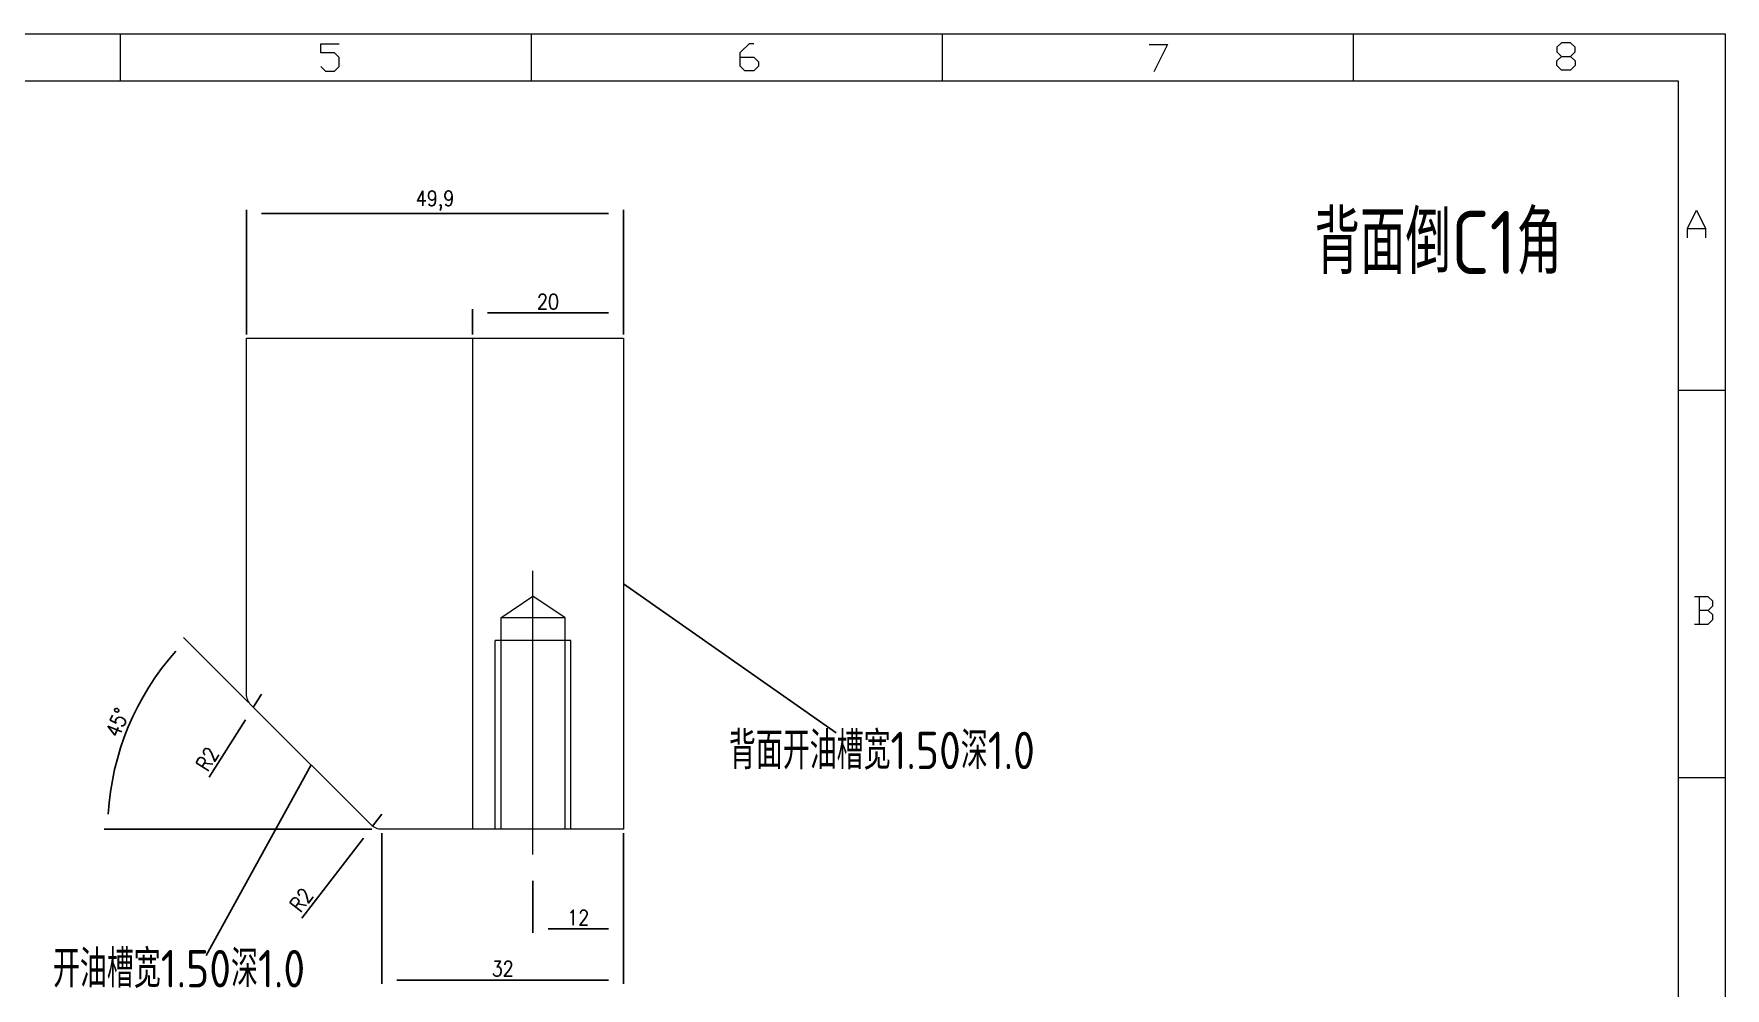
# Model space of a CAD drawing. Header units: millimetres. Extents: x 88508 to 142116, y -5268 to 20283.
# Drawn here: x 97204.9 to 97428.8, y -5094.9 to -4968.5 of the extents above; entities that cross this region are included whole.
import ezdxf
from ezdxf.enums import TextEntityAlignment as Align

# ---------------------------------------------------------------- set-up
doc = ezdxf.new("R2010")
doc.units = ezdxf.units.MM
doc.linetypes.add('CENTER', pattern=[0])
doc.linetypes.add('DASHED', pattern=[0])
for name, color, linetype in [('DIE_P', 2, 'Continuous'), ('DIM', 4, 'Continuous'), ('TEXT', 4, 'Continuous')]:
    doc.layers.add(name, color=color, linetype=linetype)
doc.styles.add('gbenor', font='gbenor.shx', dxfattribs={"bigfont": 'gbcbig.shx'})
doc.styles.add('GBENOR_', font='gbenor.shx', dxfattribs={"bigfont": 'gbcbig'})
doc.styles.get("Standard").update_dxf_attribs({"font": 'txt.shx', "width": 0.85, "bigfont": 'ctxt.shx'})
doc.styles.add('TXT', font='txt.shx', dxfattribs={"width": 0.8, "bigfont": 'ctxt.shx'})
doc.dimstyles.new('T-2-WX', dxfattribs={"dimtxt": 2, "dimasz": 2, "dimexe": 0.5, "dimexo": 0.5, "dimgap": 0.5, "dimtad": 1, "dimtxsty": 'Standard', "dimblk": 'OPEN30', "dimcen": 0, "dimazin": 3, "dimtfac": 1, "dimtmove": 0, "dimatfit": 3, "dimldrblk": 'OPEN30', "dimlwd": -1, "dimlwe": -1})

# ---------------------------------------------------------------- blocks, each defined once
blk = doc.blocks.new('*D8242')
at = {"layer": 'Defpoints', "color": 0}
for p in [(97282.95, -5076.84), (97270.95, -5080.18), (97282.95, -5087.03)]:
    blk.add_point(p, dxfattribs=at)
at = {"layer": 'DIM', "color": 0}
for p, q in [((97282.95, -5077.34), (97282.95, -5087.53)), ((97270.95, -5080.68), (97270.95, -5087.53)), ((97272.95, -5087.03), (97280.95, -5087.03))]:
    blk.add_line(p, q, dxfattribs=at)
at = {"layer": 'DIM', "color": 0, "insert": (97276.95, -5085.53), "char_height": 2, "attachment_point": 5}
blk.add_mtext('12', dxfattribs=at)
blk = doc.blocks.new('_Open30')
blk = doc.blocks.new('*D8243')
at = {"layer": 'Defpoints', "color": 0}
for p in [(97250.95, -5073.84), (97282.95, -5073.84), (97282.95, -5093.79)]:
    blk.add_point(p, dxfattribs=at)
at = {"layer": 'DIM', "color": 0}
for p, q in [((97250.95, -5074.34), (97250.95, -5094.29)), ((97282.95, -5074.34), (97282.95, -5094.29)), ((97252.95, -5093.79), (97280.95, -5093.79))]:
    blk.add_line(p, q, dxfattribs=at)
at = {"layer": 'DIM', "color": 0, "insert": (97266.95, -5092.29), "char_height": 2, "attachment_point": 5}
blk.add_mtext('32', dxfattribs=at)
blk = doc.blocks.new('*D8244')
at = {"layer": 'Defpoints', "color": 0}
for p in [(97219.45, -5056.13), (97233.64, -5057.36), (97249.54, -5073.26), (97250.95, -5073.84), (97282.95, -5073.84)]:
    blk.add_point(p, dxfattribs=at)
at = {"layer": 'DIM', "color": 0}
for p, q in [((97233.28, -5057), (97224.72, -5048.44)), ((97249.62, -5073.84), (97214.2, -5073.84))]:
    blk.add_line(p, q, dxfattribs=at)
blk.add_arc((97250.12, -5073.84), 35.42, 138.2358, 176.7642, dxfattribs=at)
at = {"layer": 'DIM', "color": 0, "insert": (97215.97, -5059.7), "char_height": 2, "attachment_point": 5, "rotation": 67.5}
blk.add_mtext('45%%d', dxfattribs=at)
blk = doc.blocks.new('*D8245')
at = {"layer": 'Defpoints', "color": 0}
for p in [(97235.05, -5055.94), (97233.98, -5057.63)]:
    blk.add_point(p, dxfattribs=at)
at = {"layer": 'DIM', "color": 0}
for p, q in [((97235.05, -5055.94), (97233.98, -5057.63)), ((97232.92, -5059.33), (97228.11, -5066.93))]:
    blk.add_line(p, q, dxfattribs=at)
at = {"layer": 'DIM', "color": 0, "insert": (97227.85, -5064.54), "char_height": 2, "attachment_point": 5, "rotation": 57.735}
blk.add_mtext('R2', dxfattribs=at)
blk = doc.blocks.new('*D8246')
at = {"layer": 'Defpoints', "color": 0}
for p in [(97250.95, -5071.84), (97249.73, -5073.43)]:
    blk.add_point(p, dxfattribs=at)
at = {"layer": 'DIM', "color": 0}
for p, q in [((97250.95, -5071.84), (97249.73, -5073.43)), ((97248.51, -5075.01), (97240.35, -5085.59))]:
    blk.add_line(p, q, dxfattribs=at)
at = {"layer": 'DIM', "color": 0, "insert": (97240.31, -5083.19), "char_height": 2, "attachment_point": 5, "rotation": 52.3698}
blk.add_mtext('R2', dxfattribs=at)
blk = doc.blocks.new('*D8247')
at = {"layer": 'Defpoints', "color": 0}
for p in [(97282.95, -5005.5), (97262.95, -5008.84), (97282.95, -5008.84)]:
    blk.add_point(p, dxfattribs=at)
at = {"layer": 'DIM', "color": 0}
for p, q in [((97262.95, -5008.34), (97262.95, -5005)), ((97264.95, -5005.5), (97280.95, -5005.5)), ((97282.95, -5008.34), (97282.95, -5005))]:
    blk.add_line(p, q, dxfattribs=at)
at = {"layer": 'DIM', "color": 0, "insert": (97272.95, -5004), "char_height": 2, "attachment_point": 5}
blk.add_mtext('20', dxfattribs=at)
blk = doc.blocks.new('U40')
at = {"color": 254, "lineweight": 18}
for p, q in [((0, 1783.5), (2530.2, 1783.5)), ((1265.1, 1783.5), (1265.1, 1746.5)), ((1589.1, 1783.5), (1589.1, 1746.5)), ((1913.1, 1783.5), (1913.1, 1746.5)), ((2237.1, 1783.5), (2237.1, 1746.5)), ((2530.2, 1783.5), (2530.2, 0)), ((37, 1746.5), (2493.2, 1746.5)), ((2493.2, 1746.5), (2493.2, 37)), ((2493.2, 1502.7), (2530.2, 1502.7)), ((2493.2, 1197.2), (2530.2, 1197.2))]:
    blk.add_line(p, q, dxfattribs=at)
at = {"color": 92, "lineweight": 18}
for points in [[(1423.4, 1757.7), (1427, 1754.1), (1434.2, 1754.1), (1437.8, 1757.7), (1437.8, 1764.9), (1434.2, 1768.5), (1423.4, 1768.5), (1423.4, 1775.7), (1437.8, 1775.7)], [(1753.9, 1765.1), (1764.7, 1765.1), (1768.3, 1761.5), (1768.3, 1757.9), (1764.7, 1754.3), (1757.5, 1754.3), (1753.9, 1757.9), (1753.9, 1768.7), (1761.1, 1775.9), (1764.7, 1775.9)], [(2076.2, 1775.2), (2090.6, 1775.2), (2079.8, 1753.6)], [(2408.4, 1765.7), (2412, 1762.1), (2412, 1758.5), (2408.4, 1754.9), (2401.2, 1754.9), (2397.6, 1758.5), (2397.6, 1762.1), (2401.2, 1765.7), (2408.4, 1765.7), (2412, 1769.3), (2412, 1772.9), (2408.4, 1776.5), (2401.2, 1776.5), (2397.6, 1772.9), (2397.6, 1769.3), (2401.2, 1765.7)], [(2500.4, 1622.8), (2500.4, 1630), (2507.6, 1644.4), (2514.8, 1630), (2514.8, 1622.8)], [(2500.4, 1630), (2514.8, 1630)], [(2516.9, 1329), (2520.5, 1332.6), (2520.5, 1336.2), (2516.9, 1339.8), (2506.1, 1339.8)], [(2509.7, 1339.8), (2509.7, 1318.2)], [(2506.1, 1318.2), (2516.9, 1318.2), (2520.5, 1321.8), (2520.5, 1325.4), (2516.9, 1329), (2509.7, 1329)]]:
    blk.add_lwpolyline(points, dxfattribs=at)
at = {"lineweight": 18, "style": 'GBENOR_'}
blk.add_attdef('文档路径', (2126, 386.9), '', height=17.8, dxfattribs=at)
at = {"lineweight": 20, "style": 'TXT'}
for tag, height, p in [('18-**-**', 16.3, (1866.6, 256.2)), ('客户名称', 16.1, (1741.1, 134, 0)), ('料厚:', 16.1, (1741.3, 93.2, 0))]:
    blk.add_attdef(tag, text='', height=height, dxfattribs=at).set_placement(p, align=Align.MIDDLE)
for tag, p, height in [('88888', (1850.9, 207.5), 14.9), ('材质:', (1691.2, 168, 0), 16.1), ('核准', (1869.4, 127.5, 0), 16.1), ('设计', (1868.8, 88.3, 0), 16.1), ('绘图', (1868.2, 49.1, 0), 16.1)]:
    blk.add_attdef(tag, p, '', height=height, dxfattribs=at)
for tag, p, height, width in [('3', (2234.7, 206.9), 15.8, 0.7), ('4', (2234.7, 167.4), 15.8, 0.7), ('核准日期', (2041.1, 124.2, 0), 16.1, 0.68), ('设计日期', (2041.1, 84.5, 0), 16.1, 0.68), ('1', (2251.9, 85.9), 14.6, 0.7), ('绘图日期', (2040.9, 46.4, 0), 16.1, 0.68), ('2', (2235, 49.2), 14.6, 0.7)]:
    blk.add_attdef(tag, p, '', height=height, dxfattribs=dict(at, width=width))
blk = doc.blocks.new('*D8787')
at = {"layer": 'Defpoints', "color": 0}
for p in [(97282.95, -4992.33), (97233.05, -5008.84), (97282.95, -5008.84)]:
    blk.add_point(p, dxfattribs=at)
at = {"layer": 'DIM', "color": 0}
for p, q in [((97233.05, -5008.34), (97233.05, -4991.83)), ((97282.95, -5008.34), (97282.95, -4991.83)), ((97235.05, -4992.33), (97280.95, -4992.33))]:
    blk.add_line(p, q, dxfattribs=at)
at = {"layer": 'DIM', "color": 0, "insert": (97258, -4990.64), "char_height": 2, "attachment_point": 5}
blk.add_mtext('49,9', dxfattribs=at)

msp = doc.modelspace()

# ---------------------------------------------------------------- linework, layer by layer
at = {"layer": 'DIE_P', "lineweight": 15}
msp.add_line((97262.951, -5008.843), (97262.951, -5073.843), dxfattribs=at)
at = {"layer": 'DIE_P', "color": 4, "linetype": 'CENTER', "lineweight": 15}
msp.add_line((97270.951, -5077.178), (97270.951, -5039.645), dxfattribs=at)
at = {"layer": 'DIE_P', "color": 4, "linetype": 'Continuous', "lineweight": 15}
msp.add_line((97266.701, -5045.845), (97270.951, -5042.978), dxfattribs=at)
at = {"layer": 'DIE_P', "color": 4, "linetype": 'DASHED', "lineweight": 15}
for p, q in [((97275.201, -5045.845), (97270.951, -5042.978)), ((97266.701, -5045.845), (97266.701, -5073.845)), ((97275.201, -5045.845), (97266.701, -5045.845)), ((97275.201, -5073.845), (97275.201, -5045.845)), ((97275.951, -5048.845), (97265.951, -5048.845)), ((97265.951, -5073.845), (97265.951, -5048.845)), ((97275.951, -5073.845), (97275.951, -5048.845))]:
    msp.add_line(p, q, dxfattribs=at)
at = {"layer": 'DIE_P', "color": 2, "linetype": 'Continuous', "lineweight": 15}
msp.add_lwpolyline([(97233.051, -5008.843), (97282.951, -5008.843), (97282.951, -5073.843), (97250.95, -5073.843, -0.1989124), (97249.536, -5073.257), (97233.636, -5057.358, -0.1989124), (97233.051, -5055.943)], format="xyb", close=True, dxfattribs=at)
at = {"layer": 'TEXT'}
for p, q in [((97282.951, -5041.343), (97311.085, -5061.092)), ((97241.586, -5065.307), (97227.727, -5090.564))]:
    msp.add_line(p, q, dxfattribs=at)

# ---------------------------------------------------------------- block references
at = {"ltscale": 3, "xscale": 0.1679273451567426, "yscale": 0.1679273451567426, "zscale": 0.1679273451567426}
msp.add_blockref('U40', (97003.866, -5268.044), dxfattribs=at)

# ---------------------------------------------------------------- texts
at = {"layer": 'TEXT', "color": 4, "lineweight": 18, "style": 'gbenor'}
msp.add_text('背面倒C1角', height=8.3562, dxfattribs=at).set_placement((97374.41, -5000.341))
at = {"layer": 'TEXT', "color": 4, "style": 'gbenor'}
for s, p in [('背面开油槽宽1.50深1.0', (97296.899, -5065.878)), ('开油槽宽1.50深1.0', (97207.43, -5094.765))]:
    msp.add_text(s, height=4.95, dxfattribs=at).set_placement(p)

# ---------------------------------------------------------------- dimensions: what is measured, and where the dimension line sits
at = {"layer": 'DIM', "color": 4}
for base, p1, p2, picture, middle in [((97282.951, -4992.329), (97233.051, -5008.843), (97282.951, -5008.843), '*D8787', (97258.001, -4990.639)), ((97282.951, -5005.504), (97262.951, -5008.843), (97282.951, -5008.843), '*D8247', (97272.951, -5004.004)), ((97282.951, -5093.789), (97250.95, -5073.843), (97282.951, -5073.843), '*D8243', (97266.95, -5092.289)), ((97282.951, -5087.031), (97270.951, -5080.178), (97282.951, -5076.843), '*D8242', (97276.951, -5085.531))]:
    dim = msp.add_linear_dim(base=base, p1=p1, p2=p2, dimstyle='T-2-WX', dxfattribs=at)
    dim.commit()
    dim.dimension.update_dxf_attribs({"geometry": picture, "text_midpoint": middle})
dim = msp.add_angular_dim_2l(base=(97219.448, -5056.134), line1=((97249.536, -5073.257), (97233.636, -5057.358)), line2=((97282.951, -5073.843), (97250.95, -5073.843)), dimstyle='T-2-WX', dxfattribs=at)
dim.commit()
dim.dimension.update_dxf_attribs({"geometry": '*D8244', "text_midpoint": (97215.969, -5059.696)})
for center, mpoint, picture, middle in [((97235.051, -5055.943), (97233.983, -5057.635), '*D8245', (97229.116, -5065.343)), ((97250.95, -5071.843), (97249.729, -5073.427), '*D8246', (97241.497, -5084.105))]:
    dim = msp.add_radius_dim(center=center, mpoint=mpoint, dimstyle='T-2-WX', dxfattribs=at)
    dim.commit()
    dim.dimension.update_dxf_attribs({"geometry": picture, "text_midpoint": middle, "dimtype": 164})

doc.saveas('drawing.dxf')
